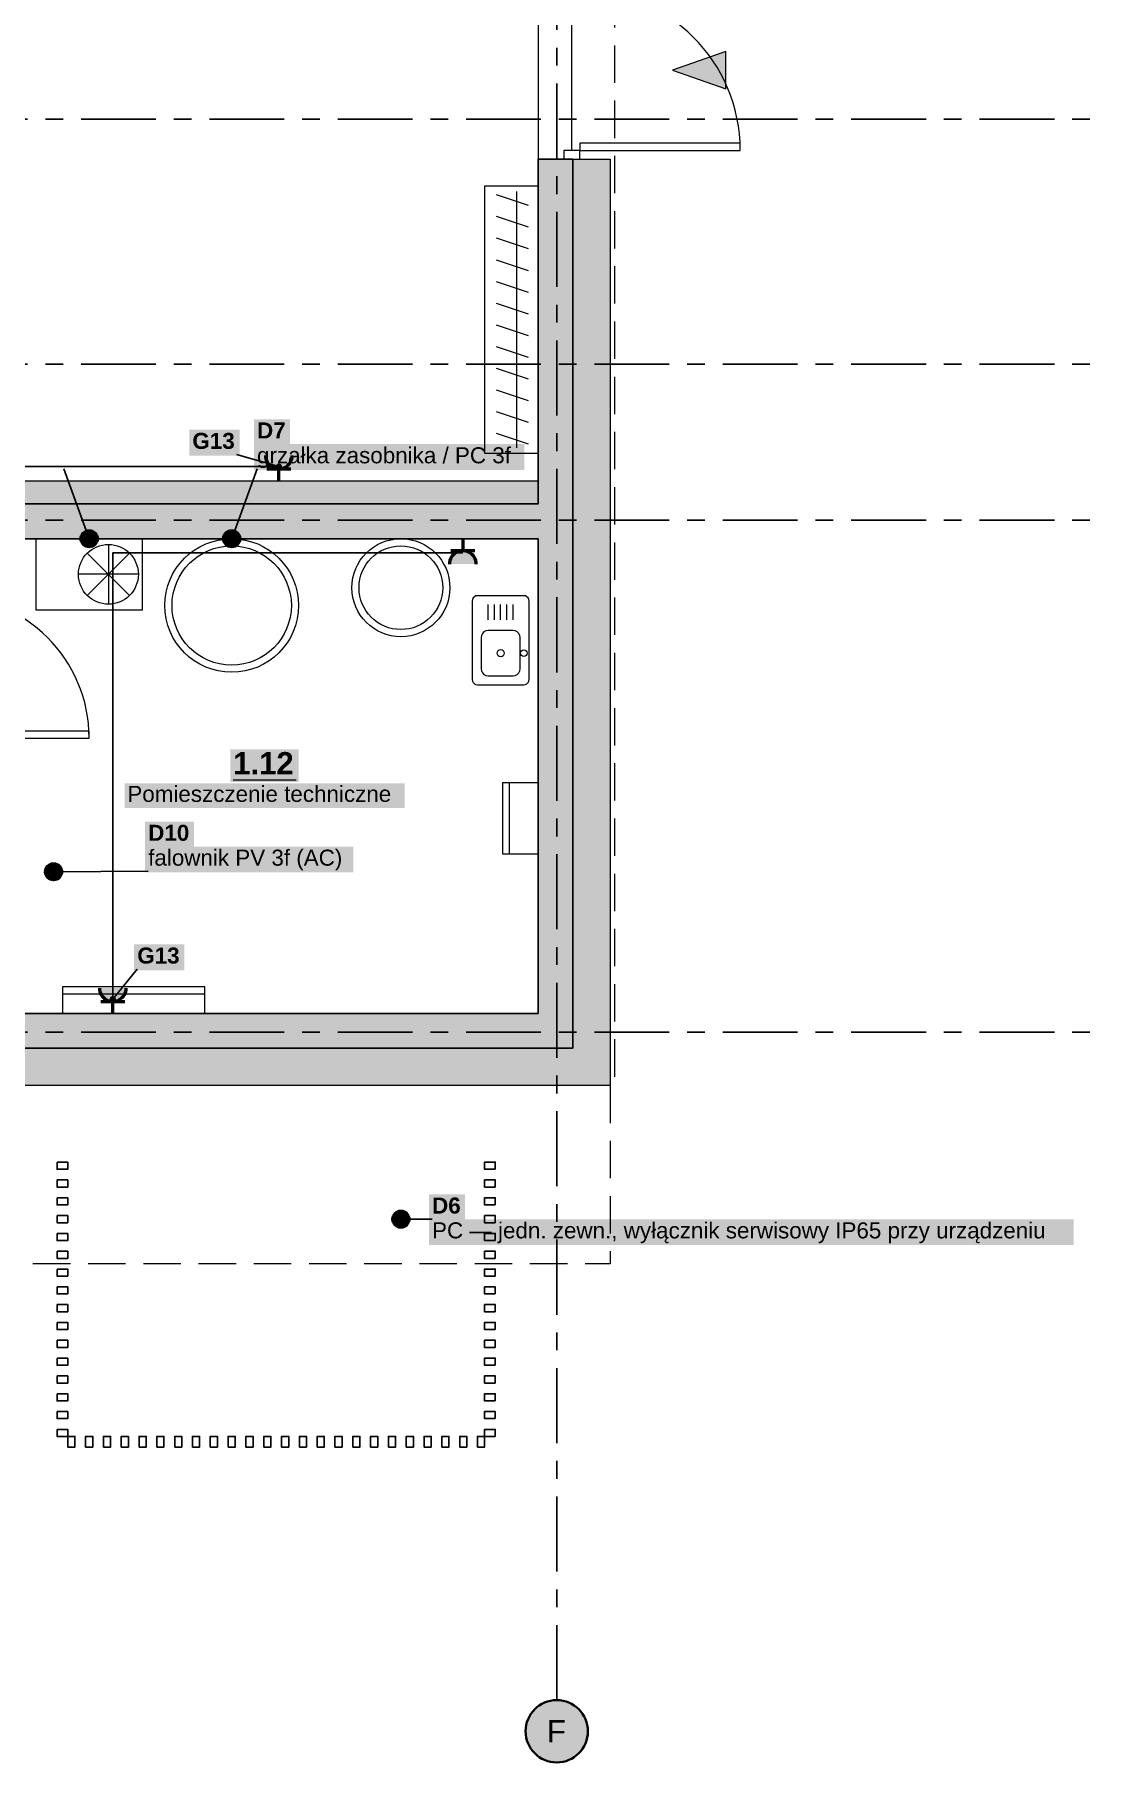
# Model space of a CAD drawing. Header units: metres. Extents: x -4.1 to 21.4, y -4.1 to 11.4.
# Drawn here: x 15.44 to 21.38, y -4.1 to 5.6 of the extents above; entities that cross this region are included whole.
import ezdxf

# ---------------------------------------------------------------- set-up
doc = ezdxf.new("R2010")
doc.units = ezdxf.units.M
doc.linetypes.add('KRESKOWA', pattern=[5.25, 4.2, -1.05])
doc.linetypes.add('PUNKTOWA', pattern=[10.5, 8.4, -1.05, 0, -1.05])
doc.layers.add('A-MASKA', color=7, linetype='Continuous', lineweight=18)
doc.layers.add('E-OPISY', color=2, linetype='Continuous', lineweight=25)
for name, color, linetype, lineweight, true_color in [('E-GNIAZDA', 1, 'Continuous', 35, 0xc00000), ('E-ROZDZIELNICE', 1, 'Continuous', 35, 0xc00000), ('E-TRASY', 8, 'Continuous', 25, 0x606060), ('I-OSIE', 8, 'PUNKTOWA', 18, 0x7a7a7a), ('I-PODKLAD', 8, 'Continuous', 18, 0x9a9a9a), ('I-PODKLAD-SCIANY', 8, 'Continuous', 25, 0x6e6e6e), ('I-PODKLAD-WYPELN', 254, 'Continuous', 18, 0xe6e6e6), ('I-POMIESZCZENIA', 8, 'Continuous', 25, 0x4a4a4a)]:
    doc.layers.add(name, color=color, linetype=linetype, lineweight=lineweight, true_color=true_color)
doc.styles.add('PL_ARIAL', font='arial.ttf')
doc.styles.add('PL_ARIAL_B', font='arialbd.ttf')

msp = doc.modelspace()

# ---------------------------------------------------------------- hatches: boundary and pattern name
at = {"layer": 'A-MASKA', "true_color": 0xffffff}
for points in [[(16.6749, 3.2955), (16.8771, 3.2955), (16.8771, 3.4403), (16.6749, 3.4403)], [(16.3121, 3.237), (16.5943, 3.237), (16.5943, 3.3818), (16.3121, 3.3818)], [(16.6749, 3.156), (18.1931, 3.156), (18.1931, 3.3008), (16.6749, 3.3008)], [(16.5432, 1.4045), (16.9268, 1.4045), (16.9268, 1.587), (16.5432, 1.587)], [(15.9493, 1.2577), (17.5207, 1.2577), (17.5207, 1.3975), (15.9493, 1.3975)], [(16.0638, 1.0366), (16.3387, 1.0366), (16.3387, 1.1814), (16.0638, 1.1814)], [(16.0638, 0.8971), (17.2329, 0.8971), (17.2329, 1.0419), (16.0638, 1.0419)], [(16.0025, 0.3476), (16.2847, 0.3476), (16.2847, 0.4924), (16.0025, 0.4924)], [(17.6575, -1.0558), (17.8597, -1.0558), (17.8597, -0.911), (17.6575, -0.911)], [(17.6575, -1.1953), (21.2767, -1.1953), (21.2767, -1.0505), (17.6575, -1.0505)]]:
    msp.add_hatch(color=7, dxfattribs=at).paths.add_polyline_path(points)
at = {"layer": 'E-GNIAZDA', "true_color": 0x000000}
for points in [[(16.74, 3.2375), (16.7406, 3.2277), (16.7426, 3.2181), (16.7457, 3.2088), (16.75, 3.2), (16.7555, 3.1918), (16.762, 3.1845), (16.7693, 3.178), (16.7775, 3.1725), (16.7863, 3.1682), (16.7956, 3.1651), (16.8052, 3.1631), (16.815, 3.1625), (16.8248, 3.1631), (16.8344, 3.1651), (16.8437, 3.1682), (16.8525, 3.1725), (16.8607, 3.178), (16.868, 3.1845), (16.8745, 3.1918), (16.88, 3.2), (16.8843, 3.2088), (16.8874, 3.2181), (16.8894, 3.2277), (16.89, 3.2375)], [(17.9225, 2.6275), (17.9219, 2.6373), (17.9199, 2.6469), (17.9168, 2.6562), (17.9125, 2.665), (17.907, 2.6732), (17.9005, 2.6805), (17.8932, 2.687), (17.885, 2.6925), (17.8762, 2.6968), (17.8669, 2.6999), (17.8573, 2.7019), (17.8475, 2.7025), (17.8377, 2.7019), (17.8281, 2.6999), (17.8188, 2.6968), (17.81, 2.6925), (17.8018, 2.687), (17.7945, 2.6805), (17.788, 2.6732), (17.7825, 2.665), (17.7782, 2.6562), (17.7751, 2.6469), (17.7731, 2.6373), (17.7725, 2.6275)], [(15.8075, 0.2475), (15.8081, 0.2377), (15.8101, 0.2281), (15.8132, 0.2188), (15.8175, 0.21), (15.823, 0.2018), (15.8295, 0.1945), (15.8368, 0.188), (15.845, 0.1825), (15.8538, 0.1782), (15.8631, 0.1751), (15.8727, 0.1731), (15.8825, 0.1725), (15.8923, 0.1731), (15.9019, 0.1751), (15.9112, 0.1782), (15.92, 0.1825), (15.9282, 0.188), (15.9355, 0.1945), (15.942, 0.2018), (15.9475, 0.21), (15.9518, 0.2188), (15.9549, 0.2281), (15.9569, 0.2377), (15.9575, 0.2475)]]:
    msp.add_hatch(color=7, dxfattribs=at).paths.add_polyline_path(points)
at = {"layer": 'E-OPISY', "true_color": 0x000000}
for points in [[(16.8325, 3.175), (16.8319, 3.1795), (16.8302, 3.1838), (16.8274, 3.1874), (16.8237, 3.1902), (16.8195, 3.1919), (16.815, 3.1925), (16.8105, 3.1919), (16.8062, 3.1902), (16.8026, 3.1874), (16.7998, 3.1838), (16.7981, 3.1795), (16.7975, 3.175), (16.7981, 3.1705), (16.7998, 3.1663), (16.8026, 3.1626), (16.8062, 3.1598), (16.8105, 3.1581), (16.815, 3.1575), (16.8195, 3.1581), (16.8237, 3.1598), (16.8274, 3.1626), (16.8302, 3.1663), (16.8319, 3.1705)], [(15.7675, 2.77), (15.7669, 2.7745), (15.7652, 2.7788), (15.7624, 2.7824), (15.7587, 2.7852), (15.7545, 2.7869), (15.75, 2.7875), (15.7455, 2.7869), (15.7413, 2.7852), (15.7376, 2.7824), (15.7348, 2.7788), (15.7331, 2.7745), (15.7325, 2.77), (15.7331, 2.7655), (15.7348, 2.7612), (15.7376, 2.7576), (15.7413, 2.7548), (15.7455, 2.7531), (15.75, 2.7525), (15.7545, 2.7531), (15.7587, 2.7548), (15.7624, 2.7576), (15.7652, 2.7612), (15.7669, 2.7655)], [(16.5675, 2.77), (16.5669, 2.7745), (16.5652, 2.7788), (16.5624, 2.7824), (16.5587, 2.7852), (16.5545, 2.7869), (16.55, 2.7875), (16.5455, 2.7869), (16.5413, 2.7852), (16.5376, 2.7824), (16.5348, 2.7788), (16.5331, 2.7745), (16.5325, 2.77), (16.5331, 2.7655), (16.5348, 2.7612), (16.5376, 2.7576), (16.5413, 2.7548), (16.5455, 2.7531), (16.55, 2.7525), (16.5545, 2.7531), (16.5587, 2.7548), (16.5624, 2.7576), (16.5652, 2.7612), (16.5669, 2.7655)], [(15.5675, 0.9), (15.5669, 0.9045), (15.5652, 0.9088), (15.5624, 0.9124), (15.5587, 0.9152), (15.5545, 0.9169), (15.55, 0.9175), (15.5455, 0.9169), (15.5412, 0.9152), (15.5376, 0.9124), (15.5348, 0.9088), (15.5331, 0.9045), (15.5325, 0.9), (15.5331, 0.8955), (15.5348, 0.8912), (15.5376, 0.8876), (15.5412, 0.8848), (15.5455, 0.8831), (15.55, 0.8825), (15.5545, 0.8831), (15.5587, 0.8848), (15.5624, 0.8876), (15.5652, 0.8912), (15.5669, 0.8955)], [(15.9, 0.185), (15.8994, 0.1895), (15.8977, 0.1938), (15.8949, 0.1974), (15.8912, 0.2002), (15.887, 0.2019), (15.8825, 0.2025), (15.878, 0.2019), (15.8737, 0.2002), (15.8701, 0.1974), (15.8673, 0.1938), (15.8656, 0.1895), (15.865, 0.185), (15.8656, 0.1805), (15.8673, 0.1762), (15.8701, 0.1726), (15.8737, 0.1698), (15.878, 0.1681), (15.8825, 0.1675), (15.887, 0.1681), (15.8912, 0.1698), (15.8949, 0.1726), (15.8977, 0.1762), (15.8994, 0.1805)], [(17.5175, -1.05), (17.5169, -1.0455), (17.5152, -1.0413), (17.5124, -1.0376), (17.5087, -1.0348), (17.5045, -1.0331), (17.5, -1.0325), (17.4955, -1.0331), (17.4913, -1.0348), (17.4876, -1.0376), (17.4848, -1.0413), (17.4831, -1.0455), (17.4825, -1.05), (17.4831, -1.0545), (17.4848, -1.0588), (17.4876, -1.0624), (17.4913, -1.0652), (17.4955, -1.0669), (17.5, -1.0675), (17.5045, -1.0669), (17.5087, -1.0652), (17.5124, -1.0624), (17.5152, -1.0588), (17.5169, -1.0545)]]:
    msp.add_hatch(color=7, dxfattribs=at).paths.add_polyline_path(points)
at = {"layer": 'E-ROZDZIELNICE', "true_color": 0x000000}
for points in [[(15.795, 2.77), (15.7935, 2.7816), (15.789, 2.7925), (15.7818, 2.8018), (15.7725, 2.809), (15.7616, 2.8135), (15.75, 2.815), (15.7384, 2.8135), (15.7275, 2.809), (15.7182, 2.8018), (15.711, 2.7925), (15.7065, 2.7816), (15.705, 2.77), (15.7065, 2.7584), (15.711, 2.7475), (15.7182, 2.7382), (15.7275, 2.731), (15.7384, 2.7265), (15.75, 2.725), (15.7616, 2.7265), (15.7725, 2.731), (15.7818, 2.7382), (15.789, 2.7475), (15.7935, 2.7584)], [(16.595, 2.77), (16.5935, 2.7816), (16.589, 2.7925), (16.5818, 2.8018), (16.5725, 2.809), (16.5616, 2.8135), (16.55, 2.815), (16.5384, 2.8135), (16.5275, 2.809), (16.5182, 2.8018), (16.511, 2.7925), (16.5065, 2.7816), (16.505, 2.77), (16.5065, 2.7584), (16.511, 2.7475), (16.5182, 2.7382), (16.5275, 2.731), (16.5384, 2.7265), (16.55, 2.725), (16.5616, 2.7265), (16.5725, 2.731), (16.5818, 2.7382), (16.589, 2.7475), (16.5935, 2.7584)], [(15.595, 0.9), (15.5935, 0.9116), (15.589, 0.9225), (15.5818, 0.9318), (15.5725, 0.939), (15.5616, 0.9435), (15.55, 0.945), (15.5384, 0.9435), (15.5275, 0.939), (15.5182, 0.9318), (15.511, 0.9225), (15.5065, 0.9116), (15.505, 0.9), (15.5065, 0.8884), (15.511, 0.8775), (15.5182, 0.8682), (15.5275, 0.861), (15.5384, 0.8565), (15.55, 0.855), (15.5616, 0.8565), (15.5725, 0.861), (15.5818, 0.8682), (15.589, 0.8775), (15.5935, 0.8884)], [(17.545, -1.05), (17.5435, -1.0384), (17.539, -1.0275), (17.5318, -1.0182), (17.5225, -1.011), (17.5116, -1.0065), (17.5, -1.005), (17.4884, -1.0065), (17.4775, -1.011), (17.4682, -1.0182), (17.461, -1.0275), (17.4565, -1.0384), (17.455, -1.05), (17.4565, -1.0616), (17.461, -1.0725), (17.4682, -1.0818), (17.4775, -1.089), (17.4884, -1.0935), (17.5, -1.095), (17.5116, -1.0935), (17.5225, -1.089), (17.5318, -1.0818), (17.539, -1.0725), (17.5435, -1.0616)]]:
    msp.add_hatch(color=7, dxfattribs=at).paths.add_polyline_path(points)
at = {"layer": 'I-OSIE', "true_color": 0xffffff}
msp.add_hatch(color=7, dxfattribs=at).paths.add_polyline_path([(18.55, -3.925), (18.5485, -3.9022), (18.544, -3.8797), (18.5367, -3.858), (18.5266, -3.8375), (18.5138, -3.8185), (18.4987, -3.8013), (18.4815, -3.7862), (18.4625, -3.7734), (18.442, -3.7633), (18.4203, -3.756), (18.3978, -3.7515), (18.375, -3.75), (18.3522, -3.7515), (18.3297, -3.756), (18.308, -3.7633), (18.2875, -3.7734), (18.2685, -3.7862), (18.2513, -3.8013), (18.2362, -3.8185), (18.2234, -3.8375), (18.2133, -3.858), (18.206, -3.8797), (18.2015, -3.9022), (18.2, -3.925), (18.2015, -3.9478), (18.206, -3.9703), (18.2133, -3.992), (18.2234, -4.0125), (18.2362, -4.0315), (18.2513, -4.0487), (18.2685, -4.0638), (18.2875, -4.0766), (18.308, -4.0867), (18.3297, -4.094), (18.3522, -4.0985), (18.375, -4.1), (18.3978, -4.0985), (18.4203, -4.094), (18.442, -4.0867), (18.4625, -4.0766), (18.4815, -4.0638), (18.4987, -4.0487), (18.5138, -4.0315), (18.5266, -4.0125), (18.5367, -3.992), (18.544, -3.9703), (18.5485, -3.9478)])
at = {"layer": 'I-PODKLAD-WYPELN', "true_color": 0xcfcfcf}
msp.add_hatch(color=7, dxfattribs=at).paths.add_polyline_path([(19.025, 5.4), (19.325, 5.295), (19.325, 5.505)])
at = {"layer": 'I-PODKLAD-WYPELN', "true_color": 0xe4e4e4}
msp.add_hatch(color=7, dxfattribs=at).paths.add_polyline_path([(18.27, 0.105), (18.27, 2.77), (14.95, 2.77), (14.95, 2.5), (14.935, 2.5), (14.8, 2.5), (14.8, 2.77), (14.5, 2.77), (14.5, 2.965), (14.5, 3.095), (18.27, 3.095), (18.27, 4.9), (18.465, 4.9), (18.675, 4.9), (18.675, -0.3), (13.25, -0.3), (13.25, -0.09), (13.25, 0.105), (14.8, 0.105), (14.8, 1.6), (14.935, 1.6), (14.95, 1.6), (14.95, 0.105)])

# ---------------------------------------------------------------- linework, layer by layer
at = {"layer": 'E-GNIAZDA', "lineweight": 50, "ltscale": 0.05}
for points in [[(16.74, 3.2375), (16.7406, 3.2277), (16.7426, 3.2181), (16.7457, 3.2088), (16.75, 3.2), (16.7555, 3.1918), (16.762, 3.1845), (16.7693, 3.178), (16.7775, 3.1725), (16.7863, 3.1682), (16.7956, 3.1651), (16.8052, 3.1631), (16.815, 3.1625), (16.8248, 3.1631), (16.8344, 3.1651), (16.8437, 3.1682), (16.8525, 3.1725), (16.8607, 3.178), (16.868, 3.1845), (16.8745, 3.1918), (16.88, 3.2), (16.8843, 3.2088), (16.8874, 3.2181), (16.8894, 3.2277), (16.89, 3.2375)], [(16.7475, 3.1625), (16.8825, 3.1625)], [(16.815, 3.095), (16.815, 3.1625)], [(17.8475, 2.77), (17.8475, 2.7025)], [(17.9225, 2.6275), (17.9219, 2.6373), (17.9199, 2.6469), (17.9168, 2.6562), (17.9125, 2.665), (17.907, 2.6732), (17.9005, 2.6805), (17.8932, 2.687), (17.885, 2.6925), (17.8762, 2.6968), (17.8669, 2.6999), (17.8573, 2.7019), (17.8475, 2.7025), (17.8377, 2.7019), (17.8281, 2.6999), (17.8188, 2.6968), (17.81, 2.6925), (17.8018, 2.687), (17.7945, 2.6805), (17.788, 2.6732), (17.7825, 2.665), (17.7782, 2.6562), (17.7751, 2.6469), (17.7731, 2.6373), (17.7725, 2.6275)], [(17.915, 2.7025), (17.78, 2.7025)], [(15.8075, 0.2475), (15.8081, 0.2377), (15.8101, 0.2281), (15.8132, 0.2188), (15.8175, 0.21), (15.823, 0.2018), (15.8295, 0.1945), (15.8368, 0.188), (15.845, 0.1825), (15.8538, 0.1782), (15.8631, 0.1751), (15.8727, 0.1731), (15.8825, 0.1725), (15.8923, 0.1731), (15.9019, 0.1751), (15.9112, 0.1782), (15.92, 0.1825), (15.9282, 0.188), (15.9355, 0.1945), (15.942, 0.2018), (15.9475, 0.21), (15.9518, 0.2188), (15.9549, 0.2281), (15.9569, 0.2377), (15.9575, 0.2475)], [(15.815, 0.1725), (15.95, 0.1725)], [(15.8825, 0.105), (15.8825, 0.1725)]]:
    msp.add_lwpolyline(points, dxfattribs=at)
at = {"layer": 'E-OPISY', "lineweight": 25, "ltscale": 0.05}
for points in [[(16.815, 3.175), (16.5768, 3.2428)], [(15.75, 2.77), (15.6076, 3.1618)], [(16.55, 2.77), (16.6924, 3.1618)], [(15.55, 0.9), (16.0813, 0.9029)], [(15.8825, 0.185), (16.02, 0.3534)], [(17.5, -1.05), (17.675, -1.05)]]:
    msp.add_lwpolyline(points, dxfattribs=at)
at = {"layer": 'E-ROZDZIELNICE', "lineweight": 50, "ltscale": 0.05}
for centre in [(15.75, 2.77), (16.55, 2.77), (15.55, 0.9), (17.5, -1.05)]:
    msp.add_circle(centre, 0.045, dxfattribs=at)
at = {"layer": 'E-TRASY', "linetype": 'Continuous', "lineweight": 25, "ltscale": 0.05, "flags": 128}
for points in [[(16.815, 3.175), (12.3, 3.175), (12.3, 7.69)], [(15.8825, 0.185), (15.8825, 2.69), (17.8475, 2.69)]]:
    msp.add_lwpolyline(points, dxfattribs=at)
at = {"layer": 'I-OSIE', "linetype": 'PUNKTOWA', "lineweight": 25, "ltscale": 0.050146, "flags": 128}
msp.add_lwpolyline([(18.375, -3.75), (18.375, 11.414)], dxfattribs=at)
at = {"layer": 'I-OSIE', "linetype": 'PUNKTOWA', "lineweight": 25, "ltscale": 0.050063, "flags": 128}
for points in [[(-3.75, 5.125), (21.3767, 5.125)], [(-3.75, 3.75), (21.3767, 3.75)], [(-3.75, 2.875), (21.3767, 2.875)], [(-3.75, 0), (21.3767, 0)]]:
    msp.add_lwpolyline(points, dxfattribs=at)
at = {"layer": 'I-OSIE', "linetype": 'Continuous', "lineweight": 35, "ltscale": 0.05}
msp.add_circle((18.375, -3.925), 0.175, dxfattribs=at)
at = {"layer": 'I-PODKLAD', "linetype": 'KRESKOWA', "lineweight": 13, "ltscale": 0.05, "flags": 128}
for points in [[(11.7005, 9.7), (18.7, 9.7), (18.7, -0.325), (18.6755, -0.325)], [(18.675, -0.3005), (18.675, -1.3), (13.8005, -1.3)]]:
    msp.add_lwpolyline(points, dxfattribs=at)
at = {"layer": 'I-PODKLAD', "lineweight": 13, "ltscale": 0.05}
for points in [[(18.27, 5.8995), (18.27, 4.9005)], [(15.858, 2.738), (15.858, 2.402)], [(15.9768, 2.6888), (15.7392, 2.4512)], [(15.7392, 2.6888), (15.9768, 2.4512)], [(16.026, 2.57), (15.69, 2.57)]]:
    msp.add_lwpolyline(points, dxfattribs=at)
at = {"layer": 'I-PODKLAD', "lineweight": 18, "ltscale": 0.05}
for points in [[(18.46, 4.95), (18.46, 5.85)], [(17.99, 2.315), (17.99, 2.4)], [(18.025, 2.315), (18.025, 2.4)], [(18.06, 2.315), (18.06, 2.4)], [(18.095, 2.315), (18.095, 2.4)], [(18.13, 2.315), (18.13, 2.4)], [(18.11, 1), (18.11, 1.4)], [(15.6, 0.215), (16.4, 0.215)]]:
    msp.add_lwpolyline(points, dxfattribs=at)
at = {"layer": 'I-PODKLAD', "lineweight": 13, "ltscale": 0.05}
for points in [[(19.025, 5.4), (19.325, 5.295), (19.325, 5.505)], [(16.05, 2.77), (15.45, 2.77), (15.45, 2.37), (16.05, 2.37)]]:
    msp.add_lwpolyline(points, close=True, dxfattribs=at)
at = {"layer": 'I-PODKLAD', "lineweight": 18, "ltscale": 0.05}
for points in [[(18.505, 4.9), (18.505, 4.95), (18.415, 4.95), (18.415, 4.9)], [(18.505, 4.95), (19.405, 4.95), (19.405, 4.99), (18.505, 4.99)], [(18.22, 2.42), (18.2185, 2.4293), (18.2143, 2.4376), (18.2076, 2.4443), (18.1993, 2.4485), (18.19, 2.45), (17.93, 2.45), (17.9207, 2.4485), (17.9124, 2.4443), (17.9057, 2.4376), (17.9015, 2.4293), (17.9, 2.42), (17.9, 1.98), (17.9015, 1.9707), (17.9057, 1.9624), (17.9124, 1.9557), (17.9207, 1.9515), (17.93, 1.95), (18.19, 1.95), (18.1993, 1.9515), (18.2076, 1.9557), (18.2143, 1.9624), (18.2185, 1.9707), (18.22, 1.98)], [(18.17, 2.215), (18.168, 2.2274), (18.1624, 2.2385), (18.1535, 2.2474), (18.1424, 2.253), (18.13, 2.255), (17.99, 2.255), (17.9776, 2.253), (17.9665, 2.2474), (17.9576, 2.2385), (17.952, 2.2274), (17.95, 2.215), (17.95, 2.04), (17.952, 2.0276), (17.9576, 2.0165), (17.9665, 2.0076), (17.9776, 2.002), (17.99, 2), (18.13, 2), (18.1424, 2.002), (18.1535, 2.0076), (18.1624, 2.0165), (18.168, 2.0276), (18.17, 2.04)], [(14.95, 1.65), (15.75, 1.65), (15.75, 1.69), (14.95, 1.69)], [(18.27, 1), (18.27, 1.4), (18.07, 1.4), (18.07, 1)], [(15.6, 0.105), (16.4, 0.105), (16.4, 0.255), (15.6, 0.255)]]:
    msp.add_lwpolyline(points, close=True, dxfattribs=at)
at = {"layer": 'I-PODKLAD', "lineweight": 13, "ltscale": 0.05, "true_color": 0xb8b8b8}
msp.add_lwpolyline([(18.27, 3.25), (18.27, 4.75), (17.97, 4.75), (17.97, 3.25)], close=True, dxfattribs=at)
for points in [[(18.216, 4.64), (18.036, 4.7)], [(18.15, 3.28), (18.15, 4.72)], [(18.216, 4.5182), (18.036, 4.5782)], [(18.216, 4.3964), (18.036, 4.4564)], [(18.216, 4.2745), (18.036, 4.3345)], [(18.216, 4.1527), (18.036, 4.2127)], [(18.216, 4.0309), (18.036, 4.0909)], [(18.216, 3.9091), (18.036, 3.9691)], [(18.216, 3.7873), (18.036, 3.8473)], [(18.216, 3.6655), (18.036, 3.7255)], [(18.216, 3.5436), (18.036, 3.6036)], [(18.216, 3.4218), (18.036, 3.4818)], [(18.216, 3.3), (18.036, 3.36)]]:
    msp.add_lwpolyline(points, dxfattribs=at)
at = {"layer": 'I-PODKLAD', "lineweight": 13, "ltscale": 0.05}
for centre, radius in [((15.858, 2.57), 0.168), ((16.55, 2.395), 0.375), ((16.55, 2.395), 0.335), ((17.5, 2.495), 0.275), ((17.5, 2.495), 0.235), ((18.06, 2.1275), 0.02), ((18.19, 2.1275), 0.018)]:
    msp.add_circle(centre, radius, dxfattribs=at)
for centre, radius in [((18.505, 4.95), 0.9), ((14.95, 1.65), 0.8)]:
    msp.add_arc(centre, radius, 0, 90, dxfattribs=at)
at = {"layer": 'I-PODKLAD-SCIANY', "lineweight": 25, "ltscale": 0.05}
for points in [[(14.5, 2.965), (18.27, 2.965), (18.27, 2.965), (18.27, 2.965), (18.27, 2.965), (18.27, 2.965), (18.27, 2.965), (18.27, 2.965), (18.27, 2.965), (18.27, 2.965), (18.27, 2.965), (18.27, 2.965), (18.27, 2.965), (18.27, 2.965), (18.27, 2.965), (18.27, 2.965), (18.27, 2.965), (18.27, 2.965), (18.27, 4.9), (18.27, 4.9), (18.27, 4.9), (18.465, 4.9), (18.465, 4.9), (18.465, 4.9), (18.465, -0.09), (18.465, -0.09), (18.465, -0.09), (13.25, -0.09)], [(14.935, 0.105), (18.27, 0.105), (18.27, 0.105), (18.27, 0.105), (18.27, 0.105), (18.27, 0.105), (18.27, 0.105), (18.27, 0.105), (18.27, 0.105), (18.27, 0.105), (18.27, 0.105), (18.27, 0.105), (18.27, 0.105), (18.27, 0.105), (18.27, 0.105), (18.27, 0.105), (18.27, 0.105), (18.27, 0.105), (18.27, 2.77), (18.27, 2.77), (18.27, 2.77), (18.27, 2.77), (18.27, 2.77), (18.27, 2.77), (18.27, 2.77), (18.27, 2.77), (18.27, 2.77), (18.27, 2.77), (18.27, 2.77), (18.27, 2.77), (18.27, 2.77), (18.27, 2.77), (18.27, 2.77), (18.27, 2.77), (18.27, 2.77), (14.935, 2.77)]]:
    msp.add_lwpolyline(points, dxfattribs=at)
at = {"layer": 'I-PODKLAD-SCIANY', "lineweight": 13, "ltscale": 0.05}
msp.add_lwpolyline([(13.25, -0.09), (18.465, -0.09), (18.465, -0.09), (18.465, -0.09), (18.465, -0.09), (18.465, -0.09), (18.465, -0.09), (18.465, -0.09), (18.465, -0.09), (18.465, -0.09), (18.465, -0.09), (18.465, -0.09), (18.465, -0.09), (18.465, -0.09), (18.465, -0.09), (18.465, -0.09), (18.465, -0.09), (18.465, -0.09), (18.465, 4.9), (18.465, 4.9), (18.465, 4.9), (18.675, 4.9), (18.675, 4.9), (18.675, 4.9), (18.675, -0.3), (18.675, -0.3), (18.675, -0.3), (13.25, -0.3)], dxfattribs=at)
msp.add_lwpolyline([(14.5, 2.965), (14.5, 2.965), (14.5, 3.095), (14.5, 3.095), (14.5, 3.095), (18.27, 3.095), (18.27, 3.095), (18.27, 3.095), (18.27, 2.965), (18.27, 2.965), (18.27, 2.965), (14.5, 2.965)], close=True, dxfattribs=at)
at = {"layer": 'I-PODKLAD-SCIANY', "lineweight": 25, "ltscale": 0.05}
for points in [[(15.57, -0.73), (15.57, -0.77), (15.63, -0.77), (15.63, -0.73)], [(18.03, -0.77), (18.03, -0.73), (17.97, -0.73), (17.97, -0.77)], [(15.57, -0.83), (15.57, -0.87), (15.63, -0.87), (15.63, -0.83)], [(18.03, -0.87), (18.03, -0.83), (17.97, -0.83), (17.97, -0.87)], [(15.57, -0.93), (15.57, -0.97), (15.63, -0.97), (15.63, -0.93)], [(18.03, -0.97), (18.03, -0.93), (17.97, -0.93), (17.97, -0.97)], [(15.57, -1.03), (15.57, -1.07), (15.63, -1.07), (15.63, -1.03)], [(18.03, -1.07), (18.03, -1.03), (17.97, -1.03), (17.97, -1.07)], [(15.57, -1.13), (15.57, -1.17), (15.63, -1.17), (15.63, -1.13)], [(18.03, -1.17), (18.03, -1.13), (17.97, -1.13), (17.97, -1.17)], [(15.57, -1.23), (15.57, -1.27), (15.63, -1.27), (15.63, -1.23)], [(18.03, -1.27), (18.03, -1.23), (17.97, -1.23), (17.97, -1.27)], [(15.57, -1.33), (15.57, -1.37), (15.63, -1.37), (15.63, -1.33)], [(18.03, -1.37), (18.03, -1.33), (17.97, -1.33), (17.97, -1.37)], [(15.57, -1.43), (15.57, -1.47), (15.63, -1.47), (15.63, -1.43)], [(18.03, -1.47), (18.03, -1.43), (17.97, -1.43), (17.97, -1.47)], [(15.57, -1.53), (15.57, -1.57), (15.63, -1.57), (15.63, -1.53)], [(18.03, -1.57), (18.03, -1.53), (17.97, -1.53), (17.97, -1.57)], [(15.57, -1.63), (15.57, -1.67), (15.63, -1.67), (15.63, -1.63)], [(18.03, -1.67), (18.03, -1.63), (17.97, -1.63), (17.97, -1.67)], [(15.57, -1.73), (15.57, -1.77), (15.63, -1.77), (15.63, -1.73)], [(18.03, -1.77), (18.03, -1.73), (17.97, -1.73), (17.97, -1.77)], [(15.57, -1.83), (15.57, -1.87), (15.63, -1.87), (15.63, -1.83)], [(18.03, -1.87), (18.03, -1.83), (17.97, -1.83), (17.97, -1.87)], [(15.57, -1.93), (15.57, -1.97), (15.63, -1.97), (15.63, -1.93)], [(18.03, -1.97), (18.03, -1.93), (17.97, -1.93), (17.97, -1.97)], [(15.57, -2.03), (15.57, -2.07), (15.63, -2.07), (15.63, -2.03)], [(18.03, -2.07), (18.03, -2.03), (17.97, -2.03), (17.97, -2.07)], [(15.57, -2.13), (15.57, -2.17), (15.63, -2.17), (15.63, -2.13)], [(18.03, -2.17), (18.03, -2.13), (17.97, -2.13), (17.97, -2.17)], [(15.57, -2.23), (15.57, -2.27), (15.63, -2.27), (15.63, -2.23)], [(18.03, -2.27), (18.03, -2.23), (17.97, -2.23), (17.97, -2.27)], [(15.63, -2.33), (15.67, -2.33), (15.67, -2.27), (15.63, -2.27)], [(15.73, -2.33), (15.77, -2.33), (15.77, -2.27), (15.73, -2.27)], [(15.83, -2.33), (15.87, -2.33), (15.87, -2.27), (15.83, -2.27)], [(15.93, -2.33), (15.97, -2.33), (15.97, -2.27), (15.93, -2.27)], [(16.03, -2.33), (16.07, -2.33), (16.07, -2.27), (16.03, -2.27)], [(16.13, -2.33), (16.17, -2.33), (16.17, -2.27), (16.13, -2.27)], [(16.23, -2.33), (16.27, -2.33), (16.27, -2.27), (16.23, -2.27)], [(16.33, -2.33), (16.37, -2.33), (16.37, -2.27), (16.33, -2.27)], [(16.43, -2.33), (16.47, -2.33), (16.47, -2.27), (16.43, -2.27)], [(16.53, -2.33), (16.57, -2.33), (16.57, -2.27), (16.53, -2.27)], [(16.63, -2.33), (16.67, -2.33), (16.67, -2.27), (16.63, -2.27)], [(16.73, -2.33), (16.77, -2.33), (16.77, -2.27), (16.73, -2.27)], [(16.83, -2.33), (16.87, -2.33), (16.87, -2.27), (16.83, -2.27)], [(16.93, -2.33), (16.97, -2.33), (16.97, -2.27), (16.93, -2.27)], [(17.03, -2.33), (17.07, -2.33), (17.07, -2.27), (17.03, -2.27)], [(17.13, -2.33), (17.17, -2.33), (17.17, -2.27), (17.13, -2.27)], [(17.23, -2.33), (17.27, -2.33), (17.27, -2.27), (17.23, -2.27)], [(17.33, -2.33), (17.37, -2.33), (17.37, -2.27), (17.33, -2.27)], [(17.43, -2.33), (17.47, -2.33), (17.47, -2.27), (17.43, -2.27)], [(17.53, -2.33), (17.57, -2.33), (17.57, -2.27), (17.53, -2.27)], [(17.63, -2.33), (17.67, -2.33), (17.67, -2.27), (17.63, -2.27)], [(17.73, -2.33), (17.77, -2.33), (17.77, -2.27), (17.73, -2.27)], [(17.83, -2.33), (17.87, -2.33), (17.87, -2.27), (17.83, -2.27)], [(17.93, -2.33), (17.97, -2.33), (17.97, -2.27), (17.93, -2.27)]]:
    msp.add_lwpolyline(points, close=True, dxfattribs=at)
at = {"layer": 'I-POMIESZCZENIA', "lineweight": 18, "ltscale": 0.05}
msp.add_lwpolyline([(16.5582, 1.417), (16.9118, 1.417)], dxfattribs=at)

# ---------------------------------------------------------------- texts
at = {"layer": 'E-OPISY'}
for s, style, p in [('D7', 'PL_ARIAL_B', (16.6924, 3.3328)), ('G13', 'PL_ARIAL_B', (16.3296, 3.2743)), ('grzałka zasobnika / PC 3f', 'PL_ARIAL', (16.6924, 3.1933)), ('D10', 'PL_ARIAL_B', (16.0813, 1.0739)), ('falownik PV 3f (AC)', 'PL_ARIAL', (16.0813, 0.9344)), ('G13', 'PL_ARIAL_B', (16.02, 0.3849)), ('D6', 'PL_ARIAL_B', (17.675, -1.0185)), ('PC — jedn. zewn., wyłącznik serwisowy IP65 przy urządzeniu', 'PL_ARIAL', (17.675, -1.158))]:
    msp.add_text(s, height=0.09, dxfattribs=dict(at, style=style)).set_placement(p)
at = {"layer": 'I-OSIE', "style": 'PL_ARIAL'}
msp.add_text('F', height=0.125, dxfattribs=at).set_placement((18.3195, -3.9875))
at = {"layer": 'I-POMIESZCZENIA'}
for s, height, style, p in [('1.12', 0.125, 'PL_ARIAL_B', (16.5582, 1.447)), ('Pomieszczenie techniczne', 0.09, 'PL_ARIAL', (15.9643, 1.2925))]:
    msp.add_text(s, height=height, dxfattribs=dict(at, style=style)).set_placement(p)

doc.saveas('drawing.dxf')
